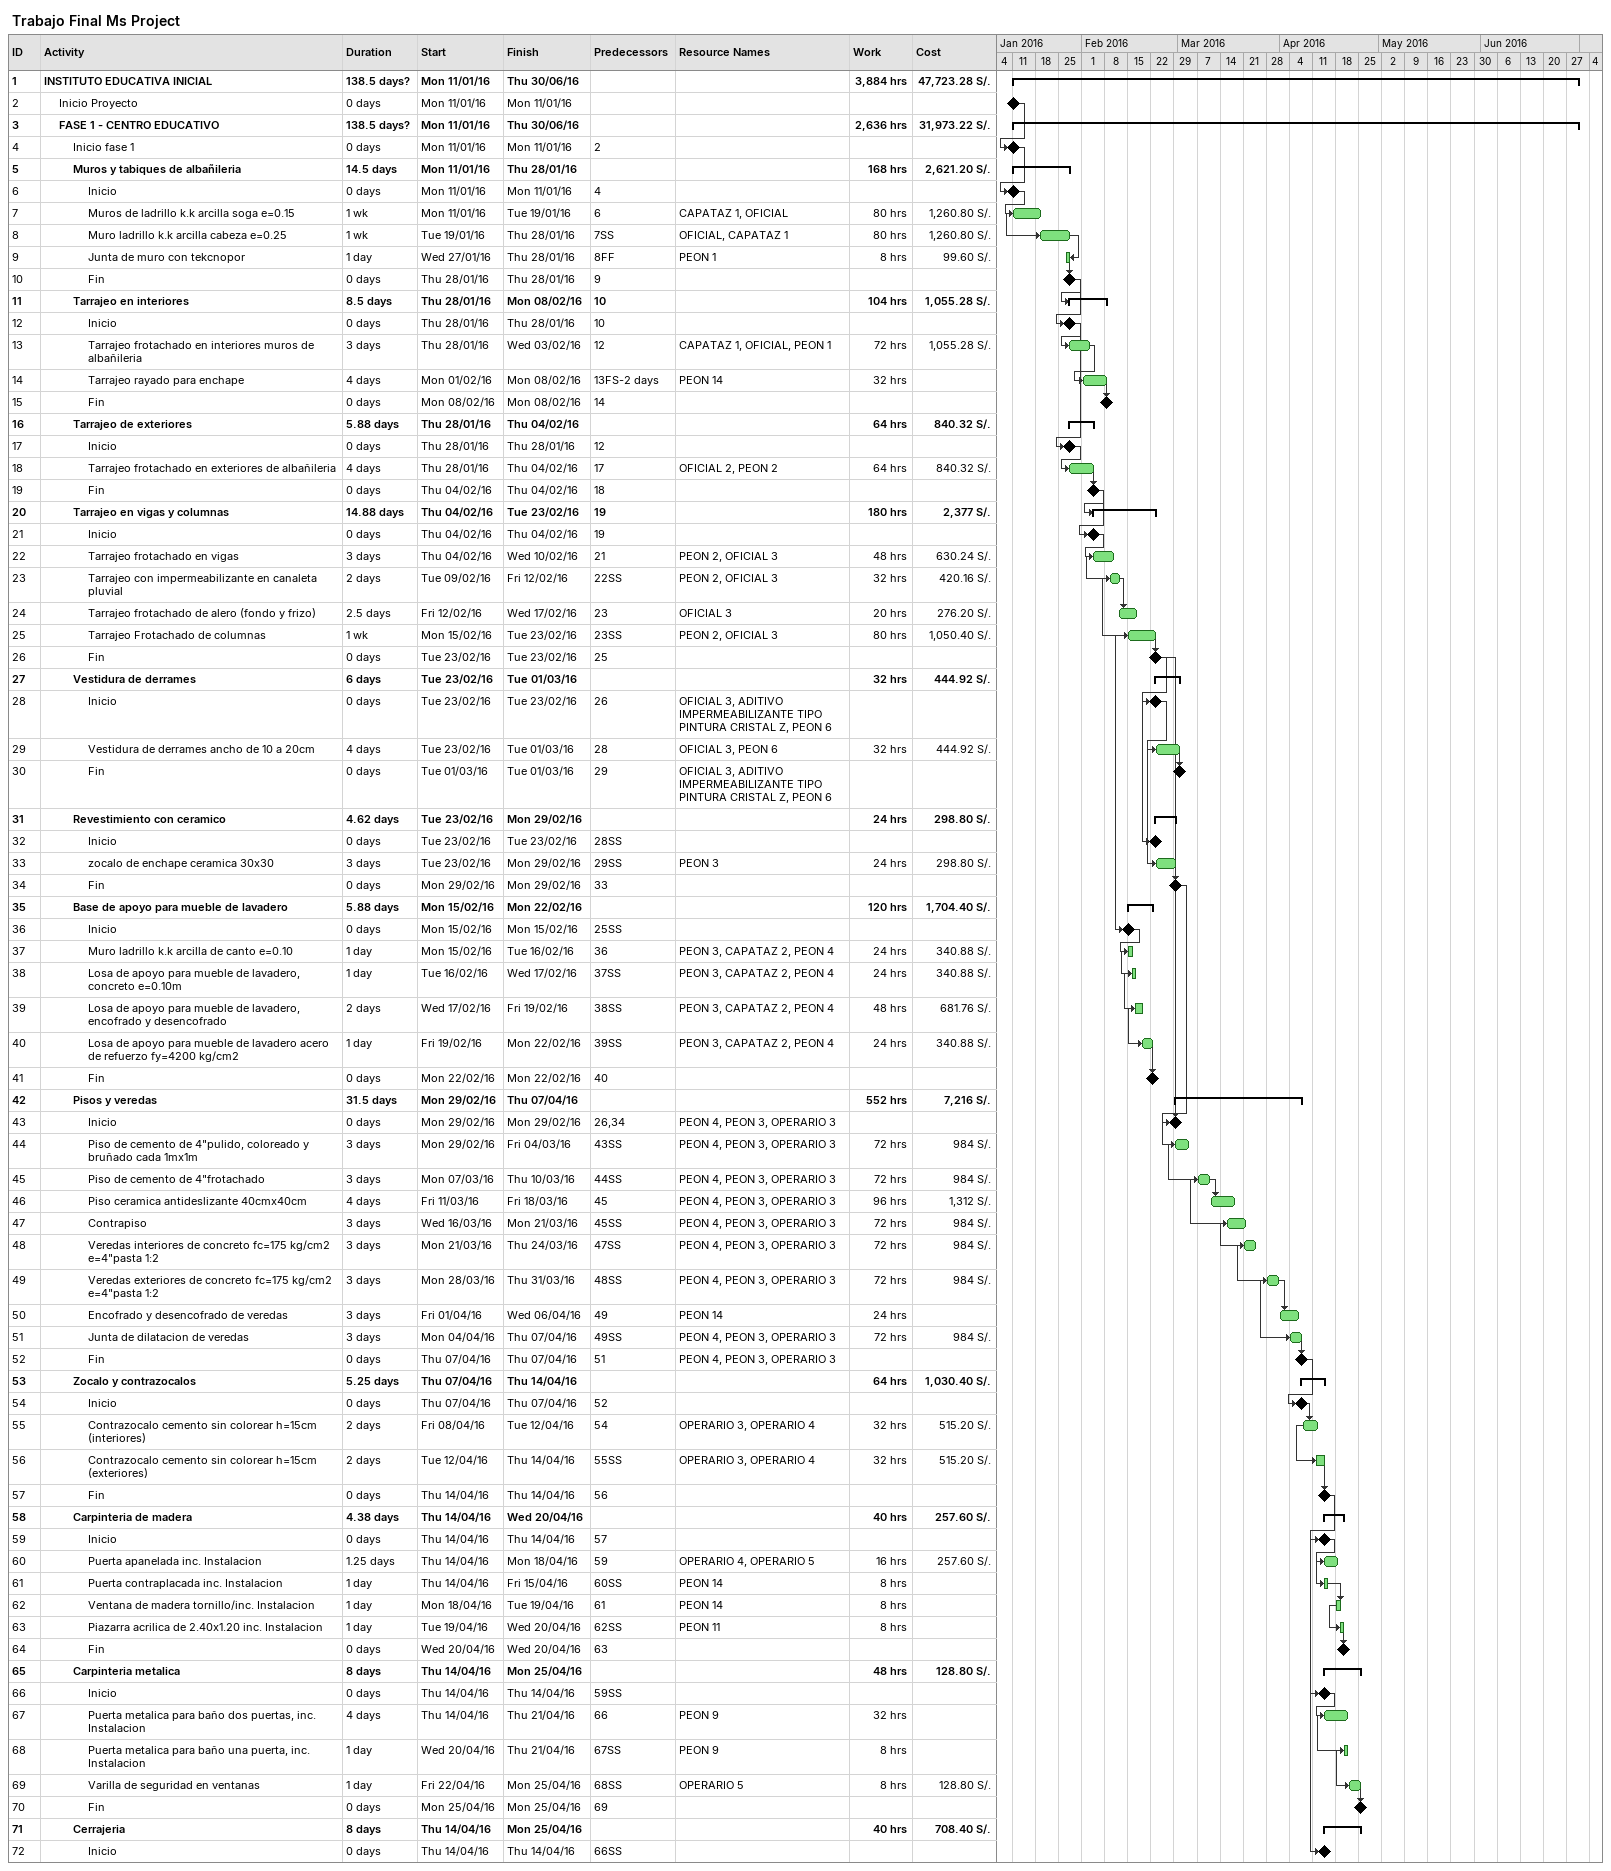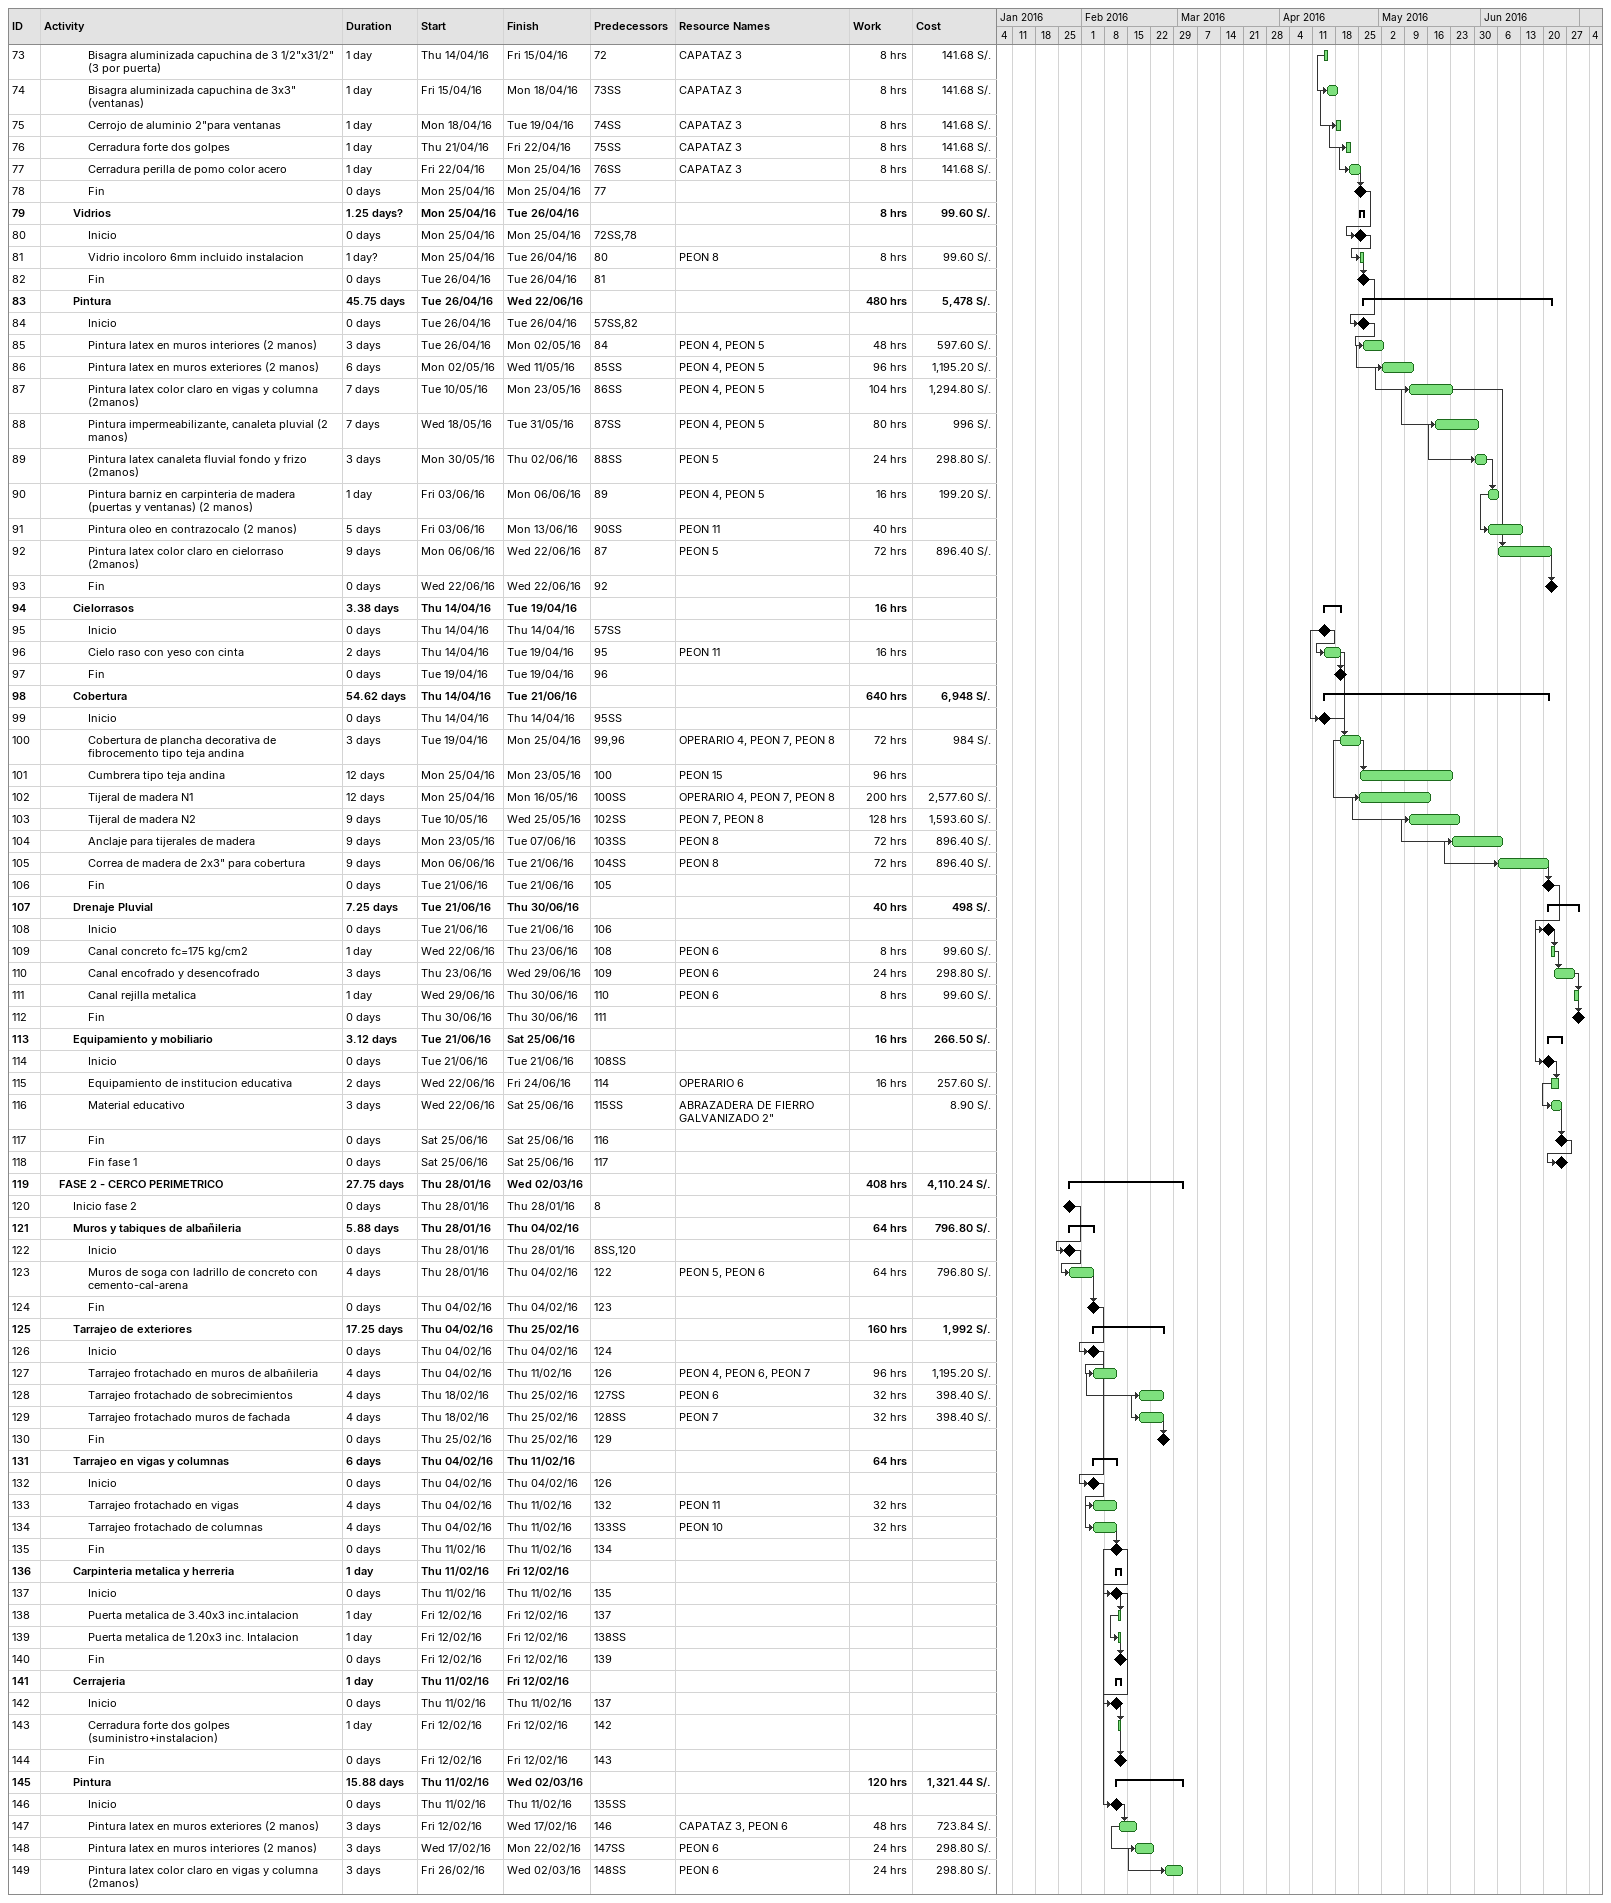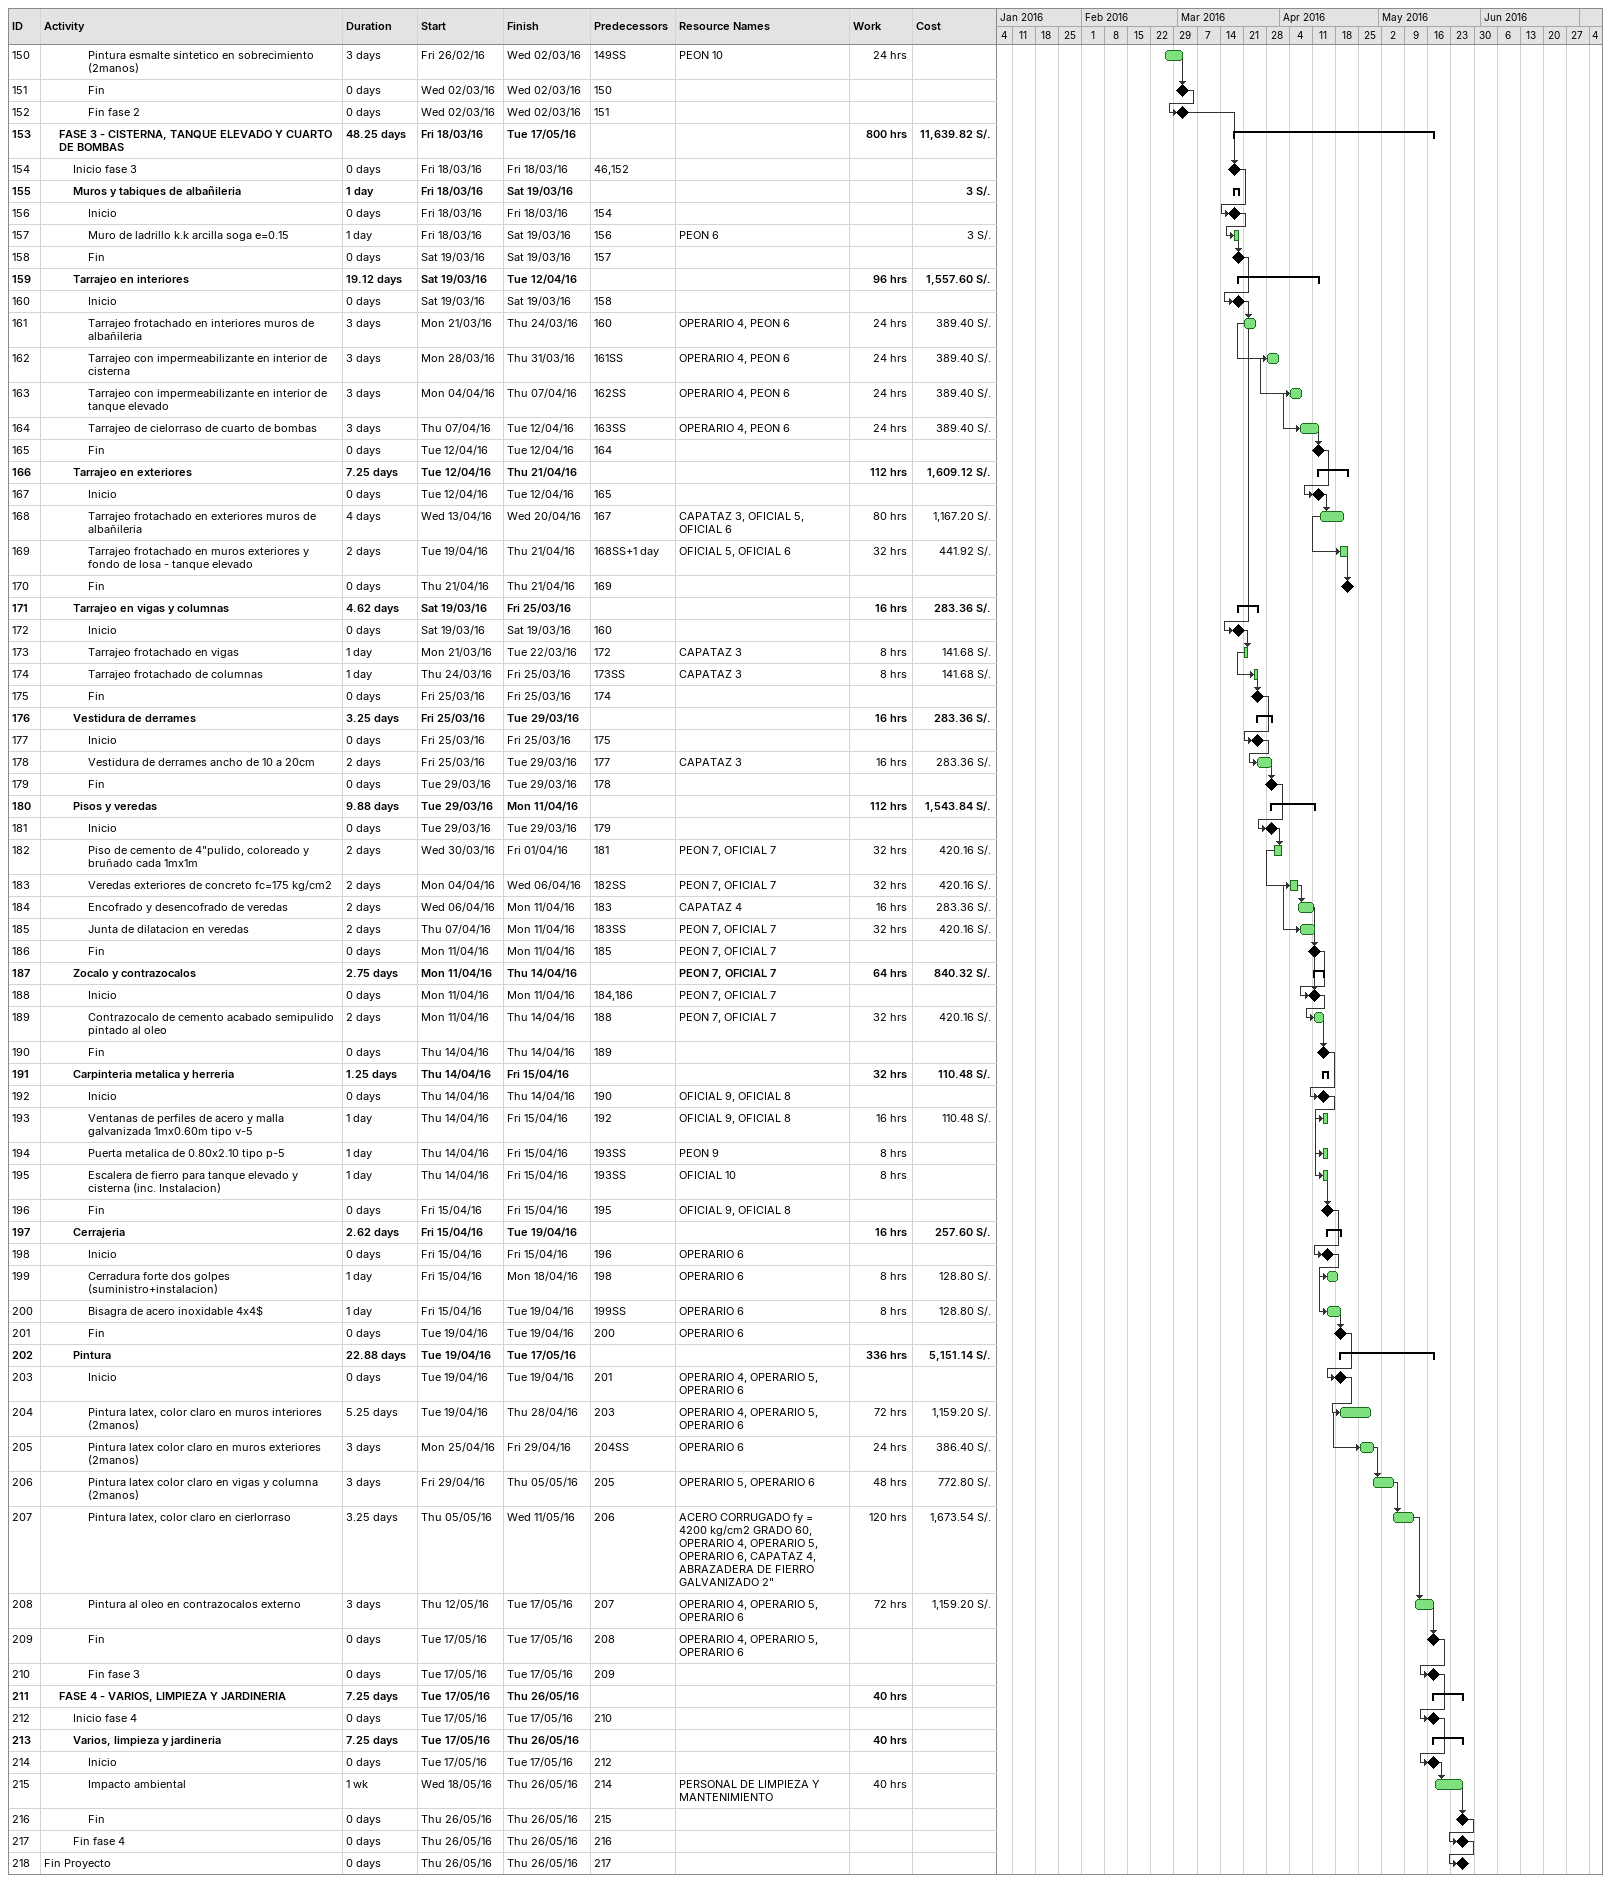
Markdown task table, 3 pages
Trabajo Final Ms Project

| ID | Level | Task | Duration | Start | Finish | Predecessors | Resources | Work (h) | Cost (S/.) |
|---|---|---|---|---|---|---|---|---|---|
| 1 | 1 | **INSTITUTO EDUCATIVA INICIAL** | 138.5d? | 2016-01-11 | 2016-06-30 |  |  | 3884 | 47723.28 |
| 2 | 2 | Inicio Proyecto | 0d | 2016-01-11 | 2016-01-11 |  |  |  |  |
| 3 | 2 | **FASE 1 - CENTRO EDUCATIVO** | 138.5d? | 2016-01-11 | 2016-06-30 |  |  | 2636 | 31973.22 |
| 4 | 3 | Inicio fase 1 | 0d | 2016-01-11 | 2016-01-11 | 2 |  |  |  |
| 5 | 3 | **Muros y tabiques de albañileria** | 14.5d | 2016-01-11 | 2016-01-28 |  |  | 168 | 2621.20 |
| 6 | 4 | Inicio | 0d | 2016-01-11 | 2016-01-11 | 4 |  |  |  |
| 7 | 4 | Muros de ladrillo k.k arcilla soga e=0.15 | 1w | 2016-01-11 | 2016-01-19 | 6 | CAPATAZ 1, OFICIAL | 80 | 1260.80 |
| 8 | 4 | Muro ladrillo k.k arcilla cabeza e=0.25 | 1w | 2016-01-19 | 2016-01-28 | 7SS | OFICIAL, CAPATAZ 1 | 80 | 1260.80 |
| 9 | 4 | Junta de muro con tekcnopor | 1d | 2016-01-27 | 2016-01-28 | 8FF | PEON 1 | 8 | 99.60 |
| 10 | 4 | Fin | 0d | 2016-01-28 | 2016-01-28 | 9 |  |  |  |
| 11 | 3 | **Tarrajeo en interiores** | 8.5d | 2016-01-28 | 2016-02-08 | 10 |  | 104 | 1055.28 |
| 12 | 4 | Inicio | 0d | 2016-01-28 | 2016-01-28 | 10 |  |  |  |
| 13 | 4 | Tarrajeo frotachado en interiores muros de albañileria | 3d | 2016-01-28 | 2016-02-03 | 12 | CAPATAZ 1, OFICIAL, PEON 1 | 72 | 1055.28 |
| 14 | 4 | Tarrajeo rayado para enchape | 4d | 2016-02-01 | 2016-02-08 | 13FS-2d | PEON 14 | 32 |  |
| 15 | 4 | Fin | 0d | 2016-02-08 | 2016-02-08 | 14 |  |  |  |
| 16 | 3 | **Tarrajeo de exteriores** | 5.88d | 2016-01-28 | 2016-02-04 |  |  | 64 | 840.32 |
| 17 | 4 | Inicio | 0d | 2016-01-28 | 2016-01-28 | 12 |  |  |  |
| 18 | 4 | Tarrajeo frotachado en exteriores de albañileria | 4d | 2016-01-28 | 2016-02-04 | 17 | OFICIAL 2, PEON 2 | 64 | 840.32 |
| 19 | 4 | Fin | 0d | 2016-02-04 | 2016-02-04 | 18 |  |  |  |
| 20 | 3 | **Tarrajeo en vigas y columnas** | 14.88d | 2016-02-04 | 2016-02-23 | 19 |  | 180 | 2377 |
| 21 | 4 | Inicio | 0d | 2016-02-04 | 2016-02-04 | 19 |  |  |  |
| 22 | 4 | Tarrajeo frotachado en vigas | 3d | 2016-02-04 | 2016-02-10 | 21 | PEON 2, OFICIAL 3 | 48 | 630.24 |
| 23 | 4 | Tarrajeo con impermeabilizante en canaleta pluvial | 2d | 2016-02-09 | 2016-02-12 | 22SS | PEON 2, OFICIAL 3 | 32 | 420.16 |
| 24 | 4 | Tarrajeo frotachado de alero (fondo y frizo) | 2.5d | 2016-02-12 | 2016-02-17 | 23 | OFICIAL 3 | 20 | 276.20 |
| 25 | 4 | Tarrajeo Frotachado de columnas | 1w | 2016-02-15 | 2016-02-23 | 23SS | PEON 2, OFICIAL 3 | 80 | 1050.40 |
| 26 | 4 | Fin | 0d | 2016-02-23 | 2016-02-23 | 25 |  |  |  |
| 27 | 3 | **Vestidura de derrames** | 6d | 2016-02-23 | 2016-03-01 |  |  | 32 | 444.92 |
| 28 | 4 | Inicio | 0d | 2016-02-23 | 2016-02-23 | 26 | OFICIAL 3, ADITIVO IMPERMEABILIZANTE TIPO PINTURA CRISTAL Z, PEON 6 |  |  |
| 29 | 4 | Vestidura de derrames ancho de 10 a 20cm | 4d | 2016-02-23 | 2016-03-01 | 28 | OFICIAL 3, PEON 6 | 32 | 444.92 |
| 30 | 4 | Fin | 0d | 2016-03-01 | 2016-03-01 | 29 | OFICIAL 3, ADITIVO IMPERMEABILIZANTE TIPO PINTURA CRISTAL Z, PEON 6 |  |  |
| 31 | 3 | **Revestimiento con ceramico** | 4.62d | 2016-02-23 | 2016-02-29 |  |  | 24 | 298.80 |
| 32 | 4 | Inicio | 0d | 2016-02-23 | 2016-02-23 | 28SS |  |  |  |
| 33 | 4 | zocalo de enchape ceramica 30x30 | 3d | 2016-02-23 | 2016-02-29 | 29SS | PEON 3 | 24 | 298.80 |
| 34 | 4 | Fin | 0d | 2016-02-29 | 2016-02-29 | 33 |  |  |  |
| 35 | 3 | **Base de apoyo para mueble de lavadero** | 5.88d | 2016-02-15 | 2016-02-22 |  |  | 120 | 1704.40 |
| 36 | 4 | Inicio | 0d | 2016-02-15 | 2016-02-15 | 25SS |  |  |  |
| 37 | 4 | Muro ladrillo k.k arcilla de canto e=0.10 | 1d | 2016-02-15 | 2016-02-16 | 36 | PEON 3, CAPATAZ 2, PEON 4 | 24 | 340.88 |
| 38 | 4 | Losa de apoyo para mueble de lavadero, concreto e=0.10m | 1d | 2016-02-16 | 2016-02-17 | 37SS | PEON 3, CAPATAZ 2, PEON 4 | 24 | 340.88 |
| 39 | 4 | Losa de apoyo para mueble de lavadero, encofrado y desencofrado | 2d | 2016-02-17 | 2016-02-19 | 38SS | PEON 3, CAPATAZ 2, PEON 4 | 48 | 681.76 |
| 40 | 4 | Losa de apoyo para mueble de lavadero acero de refuerzo fy=4200 kg/cm2 | 1d | 2016-02-19 | 2016-02-22 | 39SS | PEON 3, CAPATAZ 2, PEON 4 | 24 | 340.88 |
| 41 | 4 | Fin | 0d | 2016-02-22 | 2016-02-22 | 40 |  |  |  |
| 42 | 3 | **Pisos y veredas** | 31.5d | 2016-02-29 | 2016-04-07 |  |  | 552 | 7216 |
| 43 | 4 | Inicio | 0d | 2016-02-29 | 2016-02-29 | 26, 34 | PEON 4, PEON 3, OPERARIO 3 |  |  |
| 44 | 4 | Piso de cemento de 4"pulido, coloreado y bruñado cada 1mx1m | 3d | 2016-02-29 | 2016-03-04 | 43SS | PEON 4, PEON 3, OPERARIO 3 | 72 | 984 |
| 45 | 4 | Piso de cemento de 4"frotachado | 3d | 2016-03-07 | 2016-03-10 | 44SS | PEON 4, PEON 3, OPERARIO 3 | 72 | 984 |
| 46 | 4 | Piso ceramica antideslizante 40cmx40cm | 4d | 2016-03-11 | 2016-03-18 | 45 | PEON 4, PEON 3, OPERARIO 3 | 96 | 1312 |
| 47 | 4 | Contrapiso | 3d | 2016-03-16 | 2016-03-21 | 45SS | PEON 4, PEON 3, OPERARIO 3 | 72 | 984 |
| 48 | 4 | Veredas interiores de concreto fc=175 kg/cm2 e=4"pasta 1:2 | 3d | 2016-03-21 | 2016-03-24 | 47SS | PEON 4, PEON 3, OPERARIO 3 | 72 | 984 |
| 49 | 4 | Veredas exteriores de concreto fc=175 kg/cm2 e=4"pasta 1:2 | 3d | 2016-03-28 | 2016-03-31 | 48SS | PEON 4, PEON 3, OPERARIO 3 | 72 | 984 |
| 50 | 4 | Encofrado y desencofrado de veredas | 3d | 2016-04-01 | 2016-04-06 | 49 | PEON 14 | 24 |  |
| 51 | 4 | Junta de dilatacion de veredas | 3d | 2016-04-04 | 2016-04-07 | 49SS | PEON 4, PEON 3, OPERARIO 3 | 72 | 984 |
| 52 | 4 | Fin | 0d | 2016-04-07 | 2016-04-07 | 51 | PEON 4, PEON 3, OPERARIO 3 |  |  |
| 53 | 3 | **Zocalo y contrazocalos** | 5.25d | 2016-04-07 | 2016-04-14 |  |  | 64 | 1030.40 |
| 54 | 4 | Inicio | 0d | 2016-04-07 | 2016-04-07 | 52 |  |  |  |
| 55 | 4 | Contrazocalo cemento sin colorear h=15cm (interiores) | 2d | 2016-04-08 | 2016-04-12 | 54 | OPERARIO 3, OPERARIO 4 | 32 | 515.20 |
| 56 | 4 | Contrazocalo cemento sin colorear h=15cm (exteriores) | 2d | 2016-04-12 | 2016-04-14 | 55SS | OPERARIO 3, OPERARIO 4 | 32 | 515.20 |
| 57 | 4 | Fin | 0d | 2016-04-14 | 2016-04-14 | 56 |  |  |  |
| 58 | 3 | **Carpinteria de madera** | 4.38d | 2016-04-14 | 2016-04-20 |  |  | 40 | 257.60 |
| 59 | 4 | Inicio | 0d | 2016-04-14 | 2016-04-14 | 57 |  |  |  |
| 60 | 4 | Puerta apanelada inc. Instalacion | 1.25d | 2016-04-14 | 2016-04-18 | 59 | OPERARIO 4, OPERARIO 5 | 16 | 257.60 |
| 61 | 4 | Puerta contraplacada inc. Instalacion | 1d | 2016-04-14 | 2016-04-15 | 60SS | PEON 14 | 8 |  |
| 62 | 4 | Ventana de madera tornillo/inc. Instalacion | 1d | 2016-04-18 | 2016-04-19 | 61 | PEON 14 | 8 |  |
| 63 | 4 | Piazarra acrilica de 2.40x1.20 inc. Instalacion | 1d | 2016-04-19 | 2016-04-20 | 62SS | PEON 11 | 8 |  |
| 64 | 4 | Fin | 0d | 2016-04-20 | 2016-04-20 | 63 |  |  |  |
| 65 | 3 | **Carpinteria metalica** | 8d | 2016-04-14 | 2016-04-25 |  |  | 48 | 128.80 |
| 66 | 4 | Inicio | 0d | 2016-04-14 | 2016-04-14 | 59SS |  |  |  |
| 67 | 4 | Puerta metalica para baño dos puertas, inc. Instalacion | 4d | 2016-04-14 | 2016-04-21 | 66 | PEON 9 | 32 |  |
| 68 | 4 | Puerta metalica para baño una puerta, inc. Instalacion | 1d | 2016-04-20 | 2016-04-21 | 67SS | PEON 9 | 8 |  |
| 69 | 4 | Varilla de seguridad en ventanas | 1d | 2016-04-22 | 2016-04-25 | 68SS | OPERARIO 5 | 8 | 128.80 |
| 70 | 4 | Fin | 0d | 2016-04-25 | 2016-04-25 | 69 |  |  |  |
| 71 | 3 | **Cerrajeria** | 8d | 2016-04-14 | 2016-04-25 |  |  | 40 | 708.40 |
| 72 | 4 | Inicio | 0d | 2016-04-14 | 2016-04-14 | 66SS |  |  |  |
| 73 | 4 | Bisagra aluminizada capuchina de 3 1/2"x31/2" (3 por puerta) | 1d | 2016-04-14 | 2016-04-15 | 72 | CAPATAZ 3 | 8 | 141.68 |
| 74 | 4 | Bisagra aluminizada capuchina de 3x3" (ventanas) | 1d | 2016-04-15 | 2016-04-18 | 73SS | CAPATAZ 3 | 8 | 141.68 |
| 75 | 4 | Cerrojo de aluminio 2"para ventanas | 1d | 2016-04-18 | 2016-04-19 | 74SS | CAPATAZ 3 | 8 | 141.68 |
| 76 | 4 | Cerradura forte dos golpes | 1d | 2016-04-21 | 2016-04-22 | 75SS | CAPATAZ 3 | 8 | 141.68 |
| 77 | 4 | Cerradura perilla de pomo color acero | 1d | 2016-04-22 | 2016-04-25 | 76SS | CAPATAZ 3 | 8 | 141.68 |
| 78 | 4 | Fin | 0d | 2016-04-25 | 2016-04-25 | 77 |  |  |  |
| 79 | 3 | **Vidrios** | 1.25d? | 2016-04-25 | 2016-04-26 |  |  | 8 | 99.60 |
| 80 | 4 | Inicio | 0d | 2016-04-25 | 2016-04-25 | 72SS, 78 |  |  |  |
| 81 | 4 | Vidrio incoloro 6mm incluido instalacion | 1d? | 2016-04-25 | 2016-04-26 | 80 | PEON 8 | 8 | 99.60 |
| 82 | 4 | Fin | 0d | 2016-04-26 | 2016-04-26 | 81 |  |  |  |
| 83 | 3 | **Pintura** | 45.75d | 2016-04-26 | 2016-06-22 |  |  | 480 | 5478 |
| 84 | 4 | Inicio | 0d | 2016-04-26 | 2016-04-26 | 57SS, 82 |  |  |  |
| 85 | 4 | Pintura latex en muros interiores (2 manos) | 3d | 2016-04-26 | 2016-05-02 | 84 | PEON 4, PEON 5 | 48 | 597.60 |
| 86 | 4 | Pintura latex en muros exteriores (2 manos) | 6d | 2016-05-02 | 2016-05-11 | 85SS | PEON 4, PEON 5 | 96 | 1195.20 |
| 87 | 4 | Pintura latex color claro en vigas y columna (2manos) | 7d | 2016-05-10 | 2016-05-23 | 86SS | PEON 4, PEON 5 | 104 | 1294.80 |
| 88 | 4 | Pintura impermeabilizante, canaleta pluvial (2 manos) | 7d | 2016-05-18 | 2016-05-31 | 87SS | PEON 4, PEON 5 | 80 | 996 |
| 89 | 4 | Pintura latex canaleta fluvial fondo y frizo (2manos) | 3d | 2016-05-30 | 2016-06-02 | 88SS | PEON 5 | 24 | 298.80 |
| 90 | 4 | Pintura barniz en carpinteria de madera (puertas y ventanas) (2 manos) | 1d | 2016-06-03 | 2016-06-06 | 89 | PEON 4, PEON 5 | 16 | 199.20 |
| 91 | 4 | Pintura oleo en contrazocalo (2 manos) | 5d | 2016-06-03 | 2016-06-13 | 90SS | PEON 11 | 40 |  |
| 92 | 4 | Pintura latex color claro en cielorraso (2manos) | 9d | 2016-06-06 | 2016-06-22 | 87 | PEON 5 | 72 | 896.40 |
| 93 | 4 | Fin | 0d | 2016-06-22 | 2016-06-22 | 92 |  |  |  |
| 94 | 3 | **Cielorrasos** | 3.38d | 2016-04-14 | 2016-04-19 |  |  | 16 |  |
| 95 | 4 | Inicio | 0d | 2016-04-14 | 2016-04-14 | 57SS |  |  |  |
| 96 | 4 | Cielo raso con yeso con cinta | 2d | 2016-04-14 | 2016-04-19 | 95 | PEON 11 | 16 |  |
| 97 | 4 | Fin | 0d | 2016-04-19 | 2016-04-19 | 96 |  |  |  |
| 98 | 3 | **Cobertura** | 54.62d | 2016-04-14 | 2016-06-21 |  |  | 640 | 6948 |
| 99 | 4 | Inicio | 0d | 2016-04-14 | 2016-04-14 | 95SS |  |  |  |
| 100 | 4 | Cobertura de plancha decorativa de fibrocemento tipo teja andina | 3d | 2016-04-19 | 2016-04-25 | 99, 96 | OPERARIO 4, PEON 7, PEON 8 | 72 | 984 |
| 101 | 4 | Cumbrera tipo teja andina | 12d | 2016-04-25 | 2016-05-23 | 100 | PEON 15 | 96 |  |
| 102 | 4 | Tijeral de madera N1 | 12d | 2016-04-25 | 2016-05-16 | 100SS | OPERARIO 4, PEON 7, PEON 8 | 200 | 2577.60 |
| 103 | 4 | Tijeral de madera N2 | 9d | 2016-05-10 | 2016-05-25 | 102SS | PEON 7, PEON 8 | 128 | 1593.60 |
| 104 | 4 | Anclaje para tijerales de madera | 9d | 2016-05-23 | 2016-06-07 | 103SS | PEON 8 | 72 | 896.40 |
| 105 | 4 | Correa de madera de 2x3" para cobertura | 9d | 2016-06-06 | 2016-06-21 | 104SS | PEON 8 | 72 | 896.40 |
| 106 | 4 | Fin | 0d | 2016-06-21 | 2016-06-21 | 105 |  |  |  |
| 107 | 3 | **Drenaje Pluvial** | 7.25d | 2016-06-21 | 2016-06-30 |  |  | 40 | 498 |
| 108 | 4 | Inicio | 0d | 2016-06-21 | 2016-06-21 | 106 |  |  |  |
| 109 | 4 | Canal concreto fc=175 kg/cm2 | 1d | 2016-06-22 | 2016-06-23 | 108 | PEON 6 | 8 | 99.60 |
| 110 | 4 | Canal encofrado y desencofrado | 3d | 2016-06-23 | 2016-06-29 | 109 | PEON 6 | 24 | 298.80 |
| 111 | 4 | Canal rejilla metalica | 1d | 2016-06-29 | 2016-06-30 | 110 | PEON 6 | 8 | 99.60 |
| 112 | 4 | Fin | 0d | 2016-06-30 | 2016-06-30 | 111 |  |  |  |
| 113 | 3 | **Equipamiento y mobiliario** | 3.12d | 2016-06-21 | 2016-06-25 |  |  | 16 | 266.50 |
| 114 | 4 | Inicio | 0d | 2016-06-21 | 2016-06-21 | 108SS |  |  |  |
| 115 | 4 | Equipamiento de institucion educativa | 2d | 2016-06-22 | 2016-06-24 | 114 | OPERARIO 6 | 16 | 257.60 |
| 116 | 4 | Material educativo | 3d | 2016-06-22 | 2016-06-25 | 115SS | ABRAZADERA DE FIERRO GALVANIZADO 2" |  | 8.90 |
| 117 | 4 | Fin | 0d | 2016-06-25 | 2016-06-25 | 116 |  |  |  |
| 118 | 4 | Fin fase 1 | 0d | 2016-06-25 | 2016-06-25 | 117 |  |  |  |
| 119 | 2 | **FASE 2 - CERCO PERIMETRICO** | 27.75d | 2016-01-28 | 2016-03-02 |  |  | 408 | 4110.24 |
| 120 | 3 | Inicio fase 2 | 0d | 2016-01-28 | 2016-01-28 | 8 |  |  |  |
| 121 | 3 | **Muros y tabiques de albañileria** | 5.88d | 2016-01-28 | 2016-02-04 |  |  | 64 | 796.80 |
| 122 | 4 | Inicio | 0d | 2016-01-28 | 2016-01-28 | 8SS, 120 |  |  |  |
| 123 | 4 | Muros de soga con ladrillo de concreto con cemento-cal-arena | 4d | 2016-01-28 | 2016-02-04 | 122 | PEON 5, PEON 6 | 64 | 796.80 |
| 124 | 4 | Fin | 0d | 2016-02-04 | 2016-02-04 | 123 |  |  |  |
| 125 | 3 | **Tarrajeo de exteriores** | 17.25d | 2016-02-04 | 2016-02-25 |  |  | 160 | 1992 |
| 126 | 4 | Inicio | 0d | 2016-02-04 | 2016-02-04 | 124 |  |  |  |
| 127 | 4 | Tarrajeo frotachado en muros de albañileria | 4d | 2016-02-04 | 2016-02-11 | 126 | PEON 4, PEON 6, PEON 7 | 96 | 1195.20 |
| 128 | 4 | Tarrajeo frotachado de sobrecimientos | 4d | 2016-02-18 | 2016-02-25 | 127SS | PEON 6 | 32 | 398.40 |
| 129 | 4 | Tarrajeo frotachado muros de fachada | 4d | 2016-02-18 | 2016-02-25 | 128SS | PEON 7 | 32 | 398.40 |
| 130 | 4 | Fin | 0d | 2016-02-25 | 2016-02-25 | 129 |  |  |  |
| 131 | 3 | **Tarrajeo en vigas y columnas** | 6d | 2016-02-04 | 2016-02-11 |  |  | 64 |  |
| 132 | 4 | Inicio | 0d | 2016-02-04 | 2016-02-04 | 126 |  |  |  |
| 133 | 4 | Tarrajeo frotachado en vigas | 4d | 2016-02-04 | 2016-02-11 | 132 | PEON 11 | 32 |  |
| 134 | 4 | Tarrajeo frotachado de columnas | 4d | 2016-02-04 | 2016-02-11 | 133SS | PEON 10 | 32 |  |
| 135 | 4 | Fin | 0d | 2016-02-11 | 2016-02-11 | 134 |  |  |  |
| 136 | 3 | **Carpinteria metalica y herreria** | 1d | 2016-02-11 | 2016-02-12 |  |  |  |  |
| 137 | 4 | Inicio | 0d | 2016-02-11 | 2016-02-11 | 135 |  |  |  |
| 138 | 4 | Puerta metalica de 3.40x3 inc.intalacion | 1d | 2016-02-12 | 2016-02-12 | 137 |  |  |  |
| 139 | 4 | Puerta metalica de 1.20x3 inc. Intalacion | 1d | 2016-02-12 | 2016-02-12 | 138SS |  |  |  |
| 140 | 4 | Fin | 0d | 2016-02-12 | 2016-02-12 | 139 |  |  |  |
| 141 | 3 | **Cerrajeria** | 1d | 2016-02-11 | 2016-02-12 |  |  |  |  |
| 142 | 4 | Inicio | 0d | 2016-02-11 | 2016-02-11 | 137 |  |  |  |
| 143 | 4 | Cerradura forte dos golpes (suministro+instalacion) | 1d | 2016-02-12 | 2016-02-12 | 142 |  |  |  |
| 144 | 4 | Fin | 0d | 2016-02-12 | 2016-02-12 | 143 |  |  |  |
| 145 | 3 | **Pintura** | 15.88d | 2016-02-11 | 2016-03-02 |  |  | 120 | 1321.44 |
| 146 | 4 | Inicio | 0d | 2016-02-11 | 2016-02-11 | 135SS |  |  |  |
| 147 | 4 | Pintura latex en muros exteriores (2 manos) | 3d | 2016-02-12 | 2016-02-17 | 146 | CAPATAZ 3, PEON 6 | 48 | 723.84 |
| 148 | 4 | Pintura latex en muros interiores (2 manos) | 3d | 2016-02-17 | 2016-02-22 | 147SS | PEON 6 | 24 | 298.80 |
| 149 | 4 | Pintura latex color claro en vigas y columna (2manos) | 3d | 2016-02-26 | 2016-03-02 | 148SS | PEON 6 | 24 | 298.80 |
| 150 | 4 | Pintura esmalte sintetico en sobrecimiento (2manos) | 3d | 2016-02-26 | 2016-03-02 | 149SS | PEON 10 | 24 |  |
| 151 | 4 | Fin | 0d | 2016-03-02 | 2016-03-02 | 150 |  |  |  |
| 152 | 4 | Fin fase 2 | 0d | 2016-03-02 | 2016-03-02 | 151 |  |  |  |
| 153 | 2 | **FASE 3 - CISTERNA, TANQUE ELEVADO Y CUARTO DE BOMBAS** | 48.25d | 2016-03-18 | 2016-05-17 |  |  | 800 | 11639.82 |
| 154 | 3 | Inicio fase 3 | 0d | 2016-03-18 | 2016-03-18 | 46, 152 |  |  |  |
| 155 | 3 | **Muros y tabiques de albañileria** | 1d | 2016-03-18 | 2016-03-19 |  |  |  | 3 |
| 156 | 4 | Inicio | 0d | 2016-03-18 | 2016-03-18 | 154 |  |  |  |
| 157 | 4 | Muro de ladrillo k.k arcilla soga e=0.15 | 1d | 2016-03-18 | 2016-03-19 | 156 | PEON 6 |  | 3 |
| 158 | 4 | Fin | 0d | 2016-03-19 | 2016-03-19 | 157 |  |  |  |
| 159 | 3 | **Tarrajeo en interiores** | 19.12d | 2016-03-19 | 2016-04-12 |  |  | 96 | 1557.60 |
| 160 | 4 | Inicio | 0d | 2016-03-19 | 2016-03-19 | 158 |  |  |  |
| 161 | 4 | Tarrajeo frotachado en interiores muros de albañileria | 3d | 2016-03-21 | 2016-03-24 | 160 | OPERARIO 4, PEON 6 | 24 | 389.40 |
| 162 | 4 | Tarrajeo con impermeabilizante en interior de cisterna | 3d | 2016-03-28 | 2016-03-31 | 161SS | OPERARIO 4, PEON 6 | 24 | 389.40 |
| 163 | 4 | Tarrajeo con impermeabilizante en interior de tanque elevado | 3d | 2016-04-04 | 2016-04-07 | 162SS | OPERARIO 4, PEON 6 | 24 | 389.40 |
| 164 | 4 | Tarrajeo de cielorraso de cuarto de bombas | 3d | 2016-04-07 | 2016-04-12 | 163SS | OPERARIO 4, PEON 6 | 24 | 389.40 |
| 165 | 4 | Fin | 0d | 2016-04-12 | 2016-04-12 | 164 |  |  |  |
| 166 | 3 | **Tarrajeo en exteriores** | 7.25d | 2016-04-12 | 2016-04-21 |  |  | 112 | 1609.12 |
| 167 | 4 | Inicio | 0d | 2016-04-12 | 2016-04-12 | 165 |  |  |  |
| 168 | 4 | Tarrajeo frotachado en exteriores muros de albañileria | 4d | 2016-04-13 | 2016-04-20 | 167 | CAPATAZ 3, OFICIAL 5, OFICIAL 6 | 80 | 1167.20 |
| 169 | 4 | Tarrajeo frotachado en muros exteriores y fondo de losa - tanque elevado | 2d | 2016-04-19 | 2016-04-21 | 168SS+1d | OFICIAL 5, OFICIAL 6 | 32 | 441.92 |
| 170 | 4 | Fin | 0d | 2016-04-21 | 2016-04-21 | 169 |  |  |  |
| 171 | 3 | **Tarrajeo en vigas y columnas** | 4.62d | 2016-03-19 | 2016-03-25 |  |  | 16 | 283.36 |
| 172 | 4 | Inicio | 0d | 2016-03-19 | 2016-03-19 | 160 |  |  |  |
| 173 | 4 | Tarrajeo frotachado en vigas | 1d | 2016-03-21 | 2016-03-22 | 172 | CAPATAZ 3 | 8 | 141.68 |
| 174 | 4 | Tarrajeo frotachado de columnas | 1d | 2016-03-24 | 2016-03-25 | 173SS | CAPATAZ 3 | 8 | 141.68 |
| 175 | 4 | Fin | 0d | 2016-03-25 | 2016-03-25 | 174 |  |  |  |
| 176 | 3 | **Vestidura de derrames** | 3.25d | 2016-03-25 | 2016-03-29 |  |  | 16 | 283.36 |
| 177 | 4 | Inicio | 0d | 2016-03-25 | 2016-03-25 | 175 |  |  |  |
| 178 | 4 | Vestidura de derrames ancho de 10 a 20cm | 2d | 2016-03-25 | 2016-03-29 | 177 | CAPATAZ 3 | 16 | 283.36 |
| 179 | 4 | Fin | 0d | 2016-03-29 | 2016-03-29 | 178 |  |  |  |
| 180 | 3 | **Pisos y veredas** | 9.88d | 2016-03-29 | 2016-04-11 |  |  | 112 | 1543.84 |
| 181 | 4 | Inicio | 0d | 2016-03-29 | 2016-03-29 | 179 |  |  |  |
| 182 | 4 | Piso de cemento de 4"pulido, coloreado y bruñado cada 1mx1m | 2d | 2016-03-30 | 2016-04-01 | 181 | PEON 7, OFICIAL 7 | 32 | 420.16 |
| 183 | 4 | Veredas exteriores de concreto fc=175 kg/cm2 | 2d | 2016-04-04 | 2016-04-06 | 182SS | PEON 7, OFICIAL 7 | 32 | 420.16 |
| 184 | 4 | Encofrado y desencofrado de veredas | 2d | 2016-04-06 | 2016-04-11 | 183 | CAPATAZ 4 | 16 | 283.36 |
| 185 | 4 | Junta de dilatacion en veredas | 2d | 2016-04-07 | 2016-04-11 | 183SS | PEON 7, OFICIAL 7 | 32 | 420.16 |
| 186 | 4 | Fin | 0d | 2016-04-11 | 2016-04-11 | 185 | PEON 7, OFICIAL 7 |  |  |
| 187 | 3 | **Zocalo y contrazocalos** | 2.75d | 2016-04-11 | 2016-04-14 |  | PEON 7, OFICIAL 7 | 64 | 840.32 |
| 188 | 4 | Inicio | 0d | 2016-04-11 | 2016-04-11 | 184, 186 | PEON 7, OFICIAL 7 |  |  |
| 189 | 4 | Contrazocalo de cemento acabado semipulido pintado al oleo | 2d | 2016-04-11 | 2016-04-14 | 188 | PEON 7, OFICIAL 7 | 32 | 420.16 |
| 190 | 4 | Fin | 0d | 2016-04-14 | 2016-04-14 | 189 |  |  |  |
| 191 | 3 | **Carpinteria metalica y herreria** | 1.25d | 2016-04-14 | 2016-04-15 |  |  | 32 | 110.48 |
| 192 | 4 | Inicio | 0d | 2016-04-14 | 2016-04-14 | 190 | OFICIAL 9, OFICIAL 8 |  |  |
| 193 | 4 | Ventanas de perfiles de acero y malla galvanizada 1mx0.60m tipo v-5 | 1d | 2016-04-14 | 2016-04-15 | 192 | OFICIAL 9, OFICIAL 8 | 16 | 110.48 |
| 194 | 4 | Puerta metalica de 0.80x2.10 tipo p-5 | 1d | 2016-04-14 | 2016-04-15 | 193SS | PEON 9 | 8 |  |
| 195 | 4 | Escalera de fierro para tanque elevado y cisterna (inc. Instalacion) | 1d | 2016-04-14 | 2016-04-15 | 193SS | OFICIAL 10 | 8 |  |
| 196 | 4 | Fin | 0d | 2016-04-15 | 2016-04-15 | 195 | OFICIAL 9, OFICIAL 8 |  |  |
| 197 | 3 | **Cerrajeria** | 2.62d | 2016-04-15 | 2016-04-19 |  |  | 16 | 257.60 |
| 198 | 4 | Inicio | 0d | 2016-04-15 | 2016-04-15 | 196 | OPERARIO 6 |  |  |
| 199 | 4 | Cerradura forte dos golpes (suministro+instalacion) | 1d | 2016-04-15 | 2016-04-18 | 198 | OPERARIO 6 | 8 | 128.80 |
| 200 | 4 | Bisagra de acero inoxidable 4x4$ | 1d | 2016-04-15 | 2016-04-19 | 199SS | OPERARIO 6 | 8 | 128.80 |
| 201 | 4 | Fin | 0d | 2016-04-19 | 2016-04-19 | 200 | OPERARIO 6 |  |  |
| 202 | 3 | **Pintura** | 22.88d | 2016-04-19 | 2016-05-17 |  |  | 336 | 5151.14 |
| 203 | 4 | Inicio | 0d | 2016-04-19 | 2016-04-19 | 201 | OPERARIO 4, OPERARIO 5, OPERARIO 6 |  |  |
| 204 | 4 | Pintura latex, color claro en muros interiores (2manos) | 5.25d | 2016-04-19 | 2016-04-28 | 203 | OPERARIO 4, OPERARIO 5, OPERARIO 6 | 72 | 1159.20 |
| 205 | 4 | Pintura latex color claro en muros exteriores (2manos) | 3d | 2016-04-25 | 2016-04-29 | 204SS | OPERARIO 6 | 24 | 386.40 |
| 206 | 4 | Pintura latex color claro en vigas y columna (2manos) | 3d | 2016-04-29 | 2016-05-05 | 205 | OPERARIO 5, OPERARIO 6 | 48 | 772.80 |
| 207 | 4 | Pintura latex, color claro en cierlorraso | 3.25d | 2016-05-05 | 2016-05-11 | 206 | ACERO CORRUGADO fy = 4200 kg/cm2 GRADO 60, OPERARIO 4, OPERARIO 5, OPERARIO 6, CAPATAZ 4, ABRAZADERA DE FIERRO GALVANIZADO 2" | 120 | 1673.54 |
| 208 | 4 | Pintura al oleo en contrazocalos externo | 3d | 2016-05-12 | 2016-05-17 | 207 | OPERARIO 4, OPERARIO 5, OPERARIO 6 | 72 | 1159.20 |
| 209 | 4 | Fin | 0d | 2016-05-17 | 2016-05-17 | 208 | OPERARIO 4, OPERARIO 5, OPERARIO 6 |  |  |
| 210 | 4 | Fin fase 3 | 0d | 2016-05-17 | 2016-05-17 | 209 |  |  |  |
| 211 | 2 | **FASE 4 - VARIOS, LIMPIEZA Y JARDINERIA** | 7.25d | 2016-05-17 | 2016-05-26 |  |  | 40 |  |
| 212 | 3 | Inicio fase 4 | 0d | 2016-05-17 | 2016-05-17 | 210 |  |  |  |
| 213 | 3 | **Varios, limpieza y jardineria** | 7.25d | 2016-05-17 | 2016-05-26 |  |  | 40 |  |
| 214 | 4 | Inicio | 0d | 2016-05-17 | 2016-05-17 | 212 |  |  |  |
| 215 | 4 | Impacto ambiental | 1w | 2016-05-18 | 2016-05-26 | 214 | PERSONAL DE LIMPIEZA Y MANTENIMIENTO | 40 |  |
| 216 | 4 | Fin | 0d | 2016-05-26 | 2016-05-26 | 215 |  |  |  |
| 217 | 3 | Fin fase 4 | 0d | 2016-05-26 | 2016-05-26 | 216 |  |  |  |
| 218 | 1 | Fin Proyecto | 0d | 2016-05-26 | 2016-05-26 | 217 |  |  |  |
